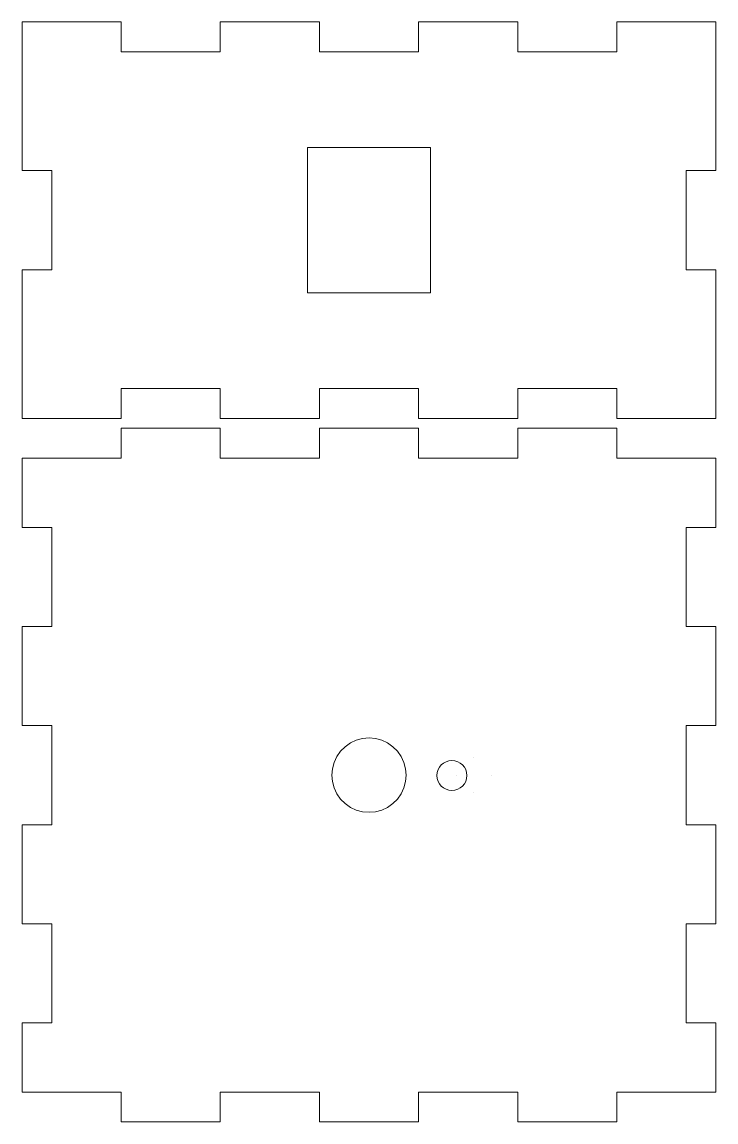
# Model space of a CAD drawing. Header units: centimetres. Extents: x -10.5 to 10.5, y -5.5 to 5.5.
# Drawn here: x -10.5 to -3.57, y -5.51 to 5.48 of the extents above; entities that cross this region are included whole.
import ezdxf

# ---------------------------------------------------------------- set-up
doc = ezdxf.new("R2010")
doc.units = ezdxf.units.CM
doc.header["$MEASUREMENT"] = 0
doc.layers.add('Laag 1', color=7, linetype='Continuous')

msp = doc.modelspace()

# ---------------------------------------------------------------- linework, layer by layer
at = {"layer": 'Laag 1', "color": 1, "lineweight": 9}
for points in [[(-9.50943, 5.4827), (-9.50943, 5.4827), (-10.5, 5.4827), (-10.5, 5.4827)], [(-10.5, 5.4827), (-10.5, 5.4827), (-10.5, 3.99685), (-10.5, 3.99685)], [(-9.50943, 5.18553), (-9.50943, 5.18553), (-9.50943, 5.4827), (-9.50943, 5.4827)], [(-7.5283, 5.4827), (-7.5283, 5.4827), (-8.51887, 5.4827), (-8.51887, 5.4827)], [(-8.51887, 5.4827), (-8.51887, 5.4827), (-8.51887, 5.18553), (-8.51887, 5.18553)], [(-7.5283, 5.18553), (-7.5283, 5.18553), (-7.5283, 5.4827), (-7.5283, 5.4827)], [(-5.54717, 5.4827), (-5.54717, 5.4827), (-6.53774, 5.4827), (-6.53774, 5.4827)], [(-6.53774, 5.4827), (-6.53774, 5.4827), (-6.53774, 5.18553), (-6.53774, 5.18553)], [(-5.54717, 5.18553), (-5.54717, 5.18553), (-5.54717, 5.4827), (-5.54717, 5.4827)], [(-3.56604, 5.4827), (-3.56604, 5.4827), (-4.5566, 5.4827), (-4.5566, 5.4827)], [(-4.5566, 5.4827), (-4.5566, 5.4827), (-4.5566, 5.18553), (-4.5566, 5.18553)], [(-3.56604, 3.99685), (-3.56604, 3.99685), (-3.56604, 5.4827), (-3.56604, 5.4827)], [(-8.51887, 5.18553), (-8.51887, 5.18553), (-9.50943, 5.18553), (-9.50943, 5.18553)], [(-6.53774, 5.18553), (-6.53774, 5.18553), (-7.5283, 5.18553), (-7.5283, 5.18553)], [(-4.5566, 5.18553), (-4.5566, 5.18553), (-5.54717, 5.18553), (-5.54717, 5.18553)], [(-10.5, 3.99685), (-10.5, 3.99685), (-10.20283, 3.99685), (-10.20283, 3.99685)], [(-10.20283, 3.99685), (-10.20283, 3.99685), (-10.20283, 3.00629), (-10.20283, 3.00629)], [(-3.86321, 3.00629), (-3.86321, 3.00629), (-3.86321, 3.99685), (-3.86321, 3.99685)], [(-3.86321, 3.99685), (-3.86321, 3.99685), (-3.56604, 3.99685), (-3.56604, 3.99685)], [(-10.20283, 3.00629), (-10.20283, 3.00629), (-10.5, 3.00629), (-10.5, 3.00629)], [(-10.5, 3.00629), (-10.5, 3.00629), (-10.5, 1.52044), (-10.5, 1.52044)], [(-3.56604, 3.00629), (-3.56604, 3.00629), (-3.86321, 3.00629), (-3.86321, 3.00629)], [(-3.56604, 1.52044), (-3.56604, 1.52044), (-3.56604, 3.00629), (-3.56604, 3.00629)], [(-9.50943, 1.81761), (-9.50943, 1.81761), (-8.51887, 1.81761), (-8.51887, 1.81761)], [(-9.50943, 1.52044), (-9.50943, 1.52044), (-9.50943, 1.81761), (-9.50943, 1.81761)], [(-8.51887, 1.81761), (-8.51887, 1.81761), (-8.51887, 1.52044), (-8.51887, 1.52044)], [(-7.5283, 1.52044), (-7.5283, 1.52044), (-7.5283, 1.81761), (-7.5283, 1.81761)], [(-7.5283, 1.81761), (-7.5283, 1.81761), (-6.53774, 1.81761), (-6.53774, 1.81761)], [(-6.53774, 1.81761), (-6.53774, 1.81761), (-6.53774, 1.52044), (-6.53774, 1.52044)], [(-5.54717, 1.52044), (-5.54717, 1.52044), (-5.54717, 1.81761), (-5.54717, 1.81761)], [(-5.54717, 1.81761), (-5.54717, 1.81761), (-4.5566, 1.81761), (-4.5566, 1.81761)], [(-4.5566, 1.81761), (-4.5566, 1.81761), (-4.5566, 1.52044), (-4.5566, 1.52044)], [(-10.5, 1.52044), (-10.5, 1.52044), (-9.50943, 1.52044), (-9.50943, 1.52044)], [(-8.51887, 1.52044), (-8.51887, 1.52044), (-7.5283, 1.52044), (-7.5283, 1.52044)], [(-6.53774, 1.52044), (-6.53774, 1.52044), (-5.54717, 1.52044), (-5.54717, 1.52044)], [(-4.5566, 1.52044), (-4.5566, 1.52044), (-3.56604, 1.52044), (-3.56604, 1.52044)], [(-8.51887, 1.42138), (-8.51887, 1.42138), (-9.50943, 1.42138), (-9.50943, 1.42138)], [(-9.50943, 1.42138), (-9.50943, 1.42138), (-9.50943, 1.12421), (-9.50943, 1.12421)], [(-8.51887, 1.12421), (-8.51887, 1.12421), (-8.51887, 1.42138), (-8.51887, 1.42138)], [(-6.53774, 1.42138), (-6.53774, 1.42138), (-7.5283, 1.42138), (-7.5283, 1.42138)], [(-7.5283, 1.42138), (-7.5283, 1.42138), (-7.5283, 1.12421), (-7.5283, 1.12421)], [(-6.53774, 1.12421), (-6.53774, 1.12421), (-6.53774, 1.42138), (-6.53774, 1.42138)], [(-4.5566, 1.42138), (-4.5566, 1.42138), (-5.54717, 1.42138), (-5.54717, 1.42138)], [(-5.54717, 1.42138), (-5.54717, 1.42138), (-5.54717, 1.12421), (-5.54717, 1.12421)], [(-4.5566, 1.12421), (-4.5566, 1.12421), (-4.5566, 1.42138), (-4.5566, 1.42138)], [(-9.50943, 1.12421), (-9.50943, 1.12421), (-10.5, 1.12421), (-10.5, 1.12421)], [(-10.5, 1.12421), (-10.5, 1.12421), (-10.5, 0.43081), (-10.5, 0.43081)], [(-7.5283, 1.12421), (-7.5283, 1.12421), (-8.51887, 1.12421), (-8.51887, 1.12421)], [(-5.54717, 1.12421), (-5.54717, 1.12421), (-6.53774, 1.12421), (-6.53774, 1.12421)], [(-3.56604, 1.12421), (-3.56604, 1.12421), (-4.5566, 1.12421), (-4.5566, 1.12421)], [(-3.56604, 0.43081), (-3.56604, 0.43081), (-3.56604, 1.12421), (-3.56604, 1.12421)], [(-10.5, 0.43081), (-10.5, 0.43081), (-10.20283, 0.43081), (-10.20283, 0.43081)], [(-10.20283, 0.43081), (-10.20283, 0.43081), (-10.20283, -0.55975), (-10.20283, -0.55975)], [(-3.86321, -0.55975), (-3.86321, -0.55975), (-3.86321, 0.43081), (-3.86321, 0.43081)], [(-3.86321, 0.43081), (-3.86321, 0.43081), (-3.56604, 0.43081), (-3.56604, 0.43081)], [(-10.5, -1.55032), (-10.5, -1.55032), (-10.5, -0.55975), (-10.5, -0.55975)], [(-10.20283, -0.55975), (-10.20283, -0.55975), (-10.5, -0.55975), (-10.5, -0.55975)], [(-3.56604, -0.55975), (-3.56604, -0.55975), (-3.86321, -0.55975), (-3.86321, -0.55975)], [(-3.56604, -1.55032), (-3.56604, -1.55032), (-3.56604, -0.55975), (-3.56604, -0.55975)], [(-10.5, -1.55032), (-10.5, -1.55032), (-10.20283, -1.55032), (-10.20283, -1.55032)], [(-10.20283, -1.55032), (-10.20283, -1.55032), (-10.20283, -2.54088), (-10.20283, -2.54088)], [(-3.86321, -2.54088), (-3.86321, -2.54088), (-3.86321, -1.55032), (-3.86321, -1.55032)], [(-3.86321, -1.55032), (-3.86321, -1.55032), (-3.56604, -1.55032), (-3.56604, -1.55032)], [(-7.27179, -1.76104), (-7.27179, -1.76104), (-7.21875, -1.7239), (-7.21875, -1.7239)], [(-7.21875, -1.7239), (-7.21875, -1.7239), (-7.16006, -1.69654), (-7.16006, -1.69654)], [(-7.16006, -1.69654), (-7.16006, -1.69654), (-7.09752, -1.67978), (-7.09752, -1.67978)], [(-7.09752, -1.67978), (-7.09752, -1.67978), (-7.03302, -1.67414), (-7.03302, -1.67414)], [(-7.03302, -1.67414), (-7.03302, -1.67414), (-6.96852, -1.67978), (-6.96852, -1.67978)], [(-6.96852, -1.67978), (-6.96852, -1.67978), (-6.90597, -1.69654), (-6.90597, -1.69654)], [(-6.90597, -1.69654), (-6.90597, -1.69654), (-6.84729, -1.7239), (-6.84729, -1.7239)], [(-6.84729, -1.7239), (-6.84729, -1.7239), (-6.79425, -1.76104), (-6.79425, -1.76104)], [(-7.38208, -1.91855), (-7.38208, -1.91855), (-7.35471, -1.85987), (-7.35471, -1.85987)], [(-7.35471, -1.85987), (-7.35471, -1.85987), (-7.31758, -1.80683), (-7.31758, -1.80683)], [(-7.31758, -1.80683), (-7.31758, -1.80683), (-7.27179, -1.76104), (-7.27179, -1.76104)], [(-6.79425, -1.76104), (-6.79425, -1.76104), (-6.74846, -1.80683), (-6.74846, -1.80683)], [(-6.74846, -1.80683), (-6.74846, -1.80683), (-6.71132, -1.85987), (-6.71132, -1.85987)], [(-6.71132, -1.85987), (-6.71132, -1.85987), (-6.68396, -1.91855), (-6.68396, -1.91855)], [(-7.39884, -1.98109), (-7.39884, -1.98109), (-7.38208, -1.91855), (-7.38208, -1.91855)], [(-6.68396, -1.91855), (-6.68396, -1.91855), (-6.6672, -1.98109), (-6.6672, -1.98109)], [(-5.98656, -1.87247), (-5.98656, -1.87247), (-5.98656, -1.87248), (-5.98656, -1.87248)], [(-5.98656, -1.87247), (-5.98656, -1.87247), (-5.98656, -1.87248), (-5.98656, -1.87248)], [(-7.40448, -2.0456), (-7.40448, -2.0456), (-7.39884, -1.98109), (-7.39884, -1.98109)], [(-7.39884, -2.11011), (-7.39884, -2.11011), (-7.40448, -2.0456), (-7.40448, -2.0456)], [(-6.6672, -1.98109), (-6.6672, -1.98109), (-6.66156, -2.0456), (-6.66156, -2.0456)], [(-6.66156, -2.0456), (-6.66156, -2.0456), (-6.6672, -2.11011), (-6.6672, -2.11011)], [(-6.16156, -2.04747), (-6.16156, -2.04747), (-6.16156, -2.04748), (-6.16156, -2.04748)], [(-5.81156, -2.04747), (-5.81156, -2.04747), (-5.81156, -2.04748), (-5.81156, -2.04748)], [(-7.38208, -2.17265), (-7.38208, -2.17265), (-7.39884, -2.11011), (-7.39884, -2.11011)], [(-7.35471, -2.23133), (-7.35471, -2.23133), (-7.38208, -2.17265), (-7.38208, -2.17265)], [(-6.68396, -2.17265), (-6.68396, -2.17265), (-6.71132, -2.23133), (-6.71132, -2.23133)], [(-6.6672, -2.11011), (-6.6672, -2.11011), (-6.68396, -2.17265), (-6.68396, -2.17265)], [(-7.31758, -2.28437), (-7.31758, -2.28437), (-7.35471, -2.23133), (-7.35471, -2.23133)], [(-7.27179, -2.33016), (-7.27179, -2.33016), (-7.31758, -2.28437), (-7.31758, -2.28437)], [(-6.74846, -2.28437), (-6.74846, -2.28437), (-6.79425, -2.33016), (-6.79425, -2.33016)], [(-6.71132, -2.23133), (-6.71132, -2.23133), (-6.74846, -2.28437), (-6.74846, -2.28437)], [(-5.98656, -2.22247), (-5.98656, -2.22247), (-5.98656, -2.22248), (-5.98656, -2.22248)], [(-7.21875, -2.3673), (-7.21875, -2.3673), (-7.27179, -2.33016), (-7.27179, -2.33016)], [(-7.16006, -2.39466), (-7.16006, -2.39466), (-7.21875, -2.3673), (-7.21875, -2.3673)], [(-7.09752, -2.41142), (-7.09752, -2.41142), (-7.16006, -2.39466), (-7.16006, -2.39466)], [(-7.03302, -2.41706), (-7.03302, -2.41706), (-7.09752, -2.41142), (-7.09752, -2.41142)], [(-6.96852, -2.41142), (-6.96852, -2.41142), (-7.03302, -2.41706), (-7.03302, -2.41706)], [(-6.90597, -2.39466), (-6.90597, -2.39466), (-6.96852, -2.41142), (-6.96852, -2.41142)], [(-6.84729, -2.3673), (-6.84729, -2.3673), (-6.90597, -2.39466), (-6.90597, -2.39466)], [(-6.79425, -2.33016), (-6.79425, -2.33016), (-6.84729, -2.3673), (-6.84729, -2.3673)], [(-10.5, -3.53145), (-10.5, -3.53145), (-10.5, -2.54088), (-10.5, -2.54088)], [(-10.20283, -2.54088), (-10.20283, -2.54088), (-10.5, -2.54088), (-10.5, -2.54088)], [(-3.56604, -2.54088), (-3.56604, -2.54088), (-3.86321, -2.54088), (-3.86321, -2.54088)], [(-3.56604, -3.53145), (-3.56604, -3.53145), (-3.56604, -2.54088), (-3.56604, -2.54088)], [(-10.5, -3.53145), (-10.5, -3.53145), (-10.20283, -3.53145), (-10.20283, -3.53145)], [(-10.20283, -3.53145), (-10.20283, -3.53145), (-10.20283, -4.52202), (-10.20283, -4.52202)], [(-3.86321, -4.52202), (-3.86321, -4.52202), (-3.86321, -3.53145), (-3.86321, -3.53145)], [(-3.86321, -3.53145), (-3.86321, -3.53145), (-3.56604, -3.53145), (-3.56604, -3.53145)], [(-10.5, -5.21541), (-10.5, -5.21541), (-10.5, -4.52202), (-10.5, -4.52202)], [(-10.20283, -4.52202), (-10.20283, -4.52202), (-10.5, -4.52202), (-10.5, -4.52202)], [(-3.56604, -4.52202), (-3.56604, -4.52202), (-3.86321, -4.52202), (-3.86321, -4.52202)], [(-3.56604, -5.21541), (-3.56604, -5.21541), (-3.56604, -4.52202), (-3.56604, -4.52202)], [(-10.5, -5.21541), (-10.5, -5.21541), (-9.50943, -5.21541), (-9.50943, -5.21541)], [(-9.50943, -5.21541), (-9.50943, -5.21541), (-9.50943, -5.51258), (-9.50943, -5.51258)], [(-8.51887, -5.21541), (-8.51887, -5.21541), (-7.5283, -5.21541), (-7.5283, -5.21541)], [(-8.51887, -5.51258), (-8.51887, -5.51258), (-8.51887, -5.21541), (-8.51887, -5.21541)], [(-7.5283, -5.21541), (-7.5283, -5.21541), (-7.5283, -5.51258), (-7.5283, -5.51258)], [(-6.53774, -5.51258), (-6.53774, -5.51258), (-6.53774, -5.21541), (-6.53774, -5.21541)], [(-6.53774, -5.21541), (-6.53774, -5.21541), (-5.54717, -5.21541), (-5.54717, -5.21541)], [(-5.54717, -5.21541), (-5.54717, -5.21541), (-5.54717, -5.51258), (-5.54717, -5.51258)], [(-4.5566, -5.51258), (-4.5566, -5.51258), (-4.5566, -5.21541), (-4.5566, -5.21541)], [(-4.5566, -5.21541), (-4.5566, -5.21541), (-3.56604, -5.21541), (-3.56604, -5.21541)], [(-9.50943, -5.51258), (-9.50943, -5.51258), (-8.51887, -5.51258), (-8.51887, -5.51258)], [(-7.5283, -5.51258), (-7.5283, -5.51258), (-6.53774, -5.51258), (-6.53774, -5.51258)], [(-5.54717, -5.51258), (-5.54717, -5.51258), (-4.5566, -5.51258), (-4.5566, -5.51258)]]:
    msp.add_open_spline(points, degree=3, dxfattribs=at)
for points, knots in [([(-7.64803, 2.77658), (-7.64803, 2.77658), (-6.41803, 2.77658), (-6.41803, 2.77658), (-6.41803, 2.77658), (-6.41803, 2.77658), (-6.41803, 4.22658), (-6.41803, 4.22658), (-6.41803, 4.22658), (-6.41803, 4.22658), (-7.64803, 4.22658), (-7.64803, 4.22658), (-7.64803, 4.22658), (-7.64803, 4.22658), (-7.64803, 2.77658), (-7.64803, 2.77658), (-7.64803, 2.77658), (-7.64803, 2.77658), (-7.64803, 2.77658), (-7.64803, 2.77658)], [0, 0, 0, 0, 0.16666667, 0.16666667, 0.16666667, 0.16666667, 0.33333333, 0.33333333, 0.33333333, 0.33333333, 0.5, 0.5, 0.5, 0.5, 0.66666667, 0.66666667, 0.66666667, 0.66666667, 1, 1, 1, 1]), ([(-6.20482, -1.89903), (-6.28766, -1.89903), (-6.35482, -1.96619), (-6.35482, -2.04903), (-6.35482, -2.04903), (-6.35482, -2.13187), (-6.28766, -2.19903), (-6.20482, -2.19903), (-6.20482, -2.19903), (-6.12198, -2.19903), (-6.05482, -2.13187), (-6.05482, -2.04903), (-6.05482, -2.04903), (-6.05482, -1.96619), (-6.12198, -1.89903), (-6.20482, -1.89903)], [0, 0, 0, 0, 0.2, 0.2, 0.2, 0.2, 0.4, 0.4, 0.4, 0.4, 0.6, 0.6, 0.6, 0.6, 1, 1, 1, 1])]:
    msp.add_open_spline(points, degree=3, knots=knots, dxfattribs=at)

doc.saveas('drawing.dxf')
